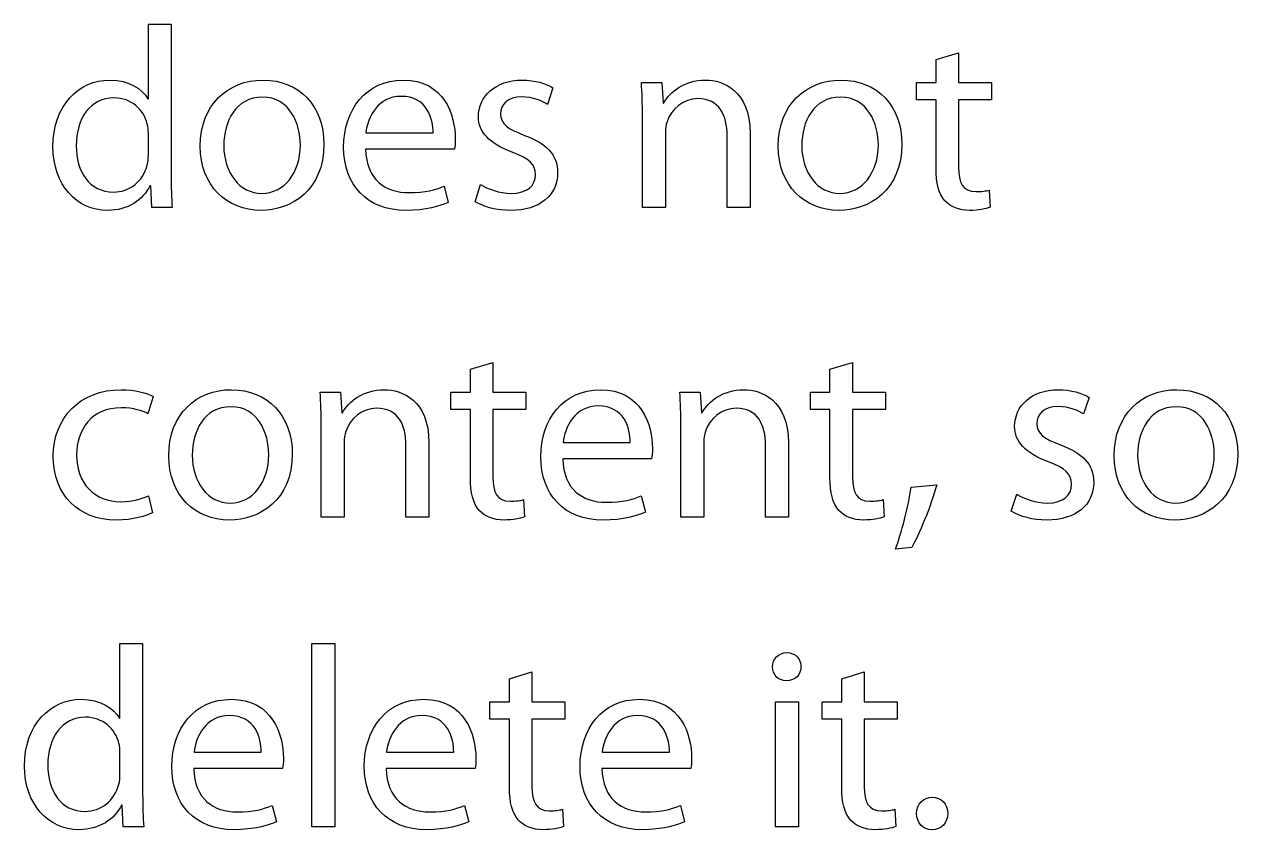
# Model space of a CAD drawing. Extents: x 0 to 808, y 79 to 394.
# Drawn here: x 786.77 to 805.4, y 241.46 to 253.83 of the extents above; entities that cross this region are included whole.
import ezdxf

# ---------------------------------------------------------------- set-up
doc = ezdxf.new("R2010")
doc.units = 0
doc.layers.add('Design_Template', color=7, linetype='CONTINUOUS')

msp = doc.modelspace()

# ---------------------------------------------------------------- linework, layer by layer
at = {"layer": 'Design_Template', "color": 7}
for points in [[(788.66521, 252.680193), (788.673231, 252.680193), (788.673231, 253.825784), (789.022447, 253.825784), (789.022447, 253.825501)], [(789.022447, 253.825501), (789.022447, 251.506585)], [(800.768585, 251.618088), (800.768585, 252.664345), (800.467498, 252.664345), (800.467498, 252.929801), (800.768585, 252.929801), (800.768585, 253.286666), (801.11379, 253.389395), (801.11379, 253.389395)], [(801.11379, 253.389395), (801.11379, 252.929518), (801.619422, 252.929518), (801.619422, 252.664062), (801.11379, 252.664062), (801.11379, 251.629691)], [(796.244251, 252.929518), (796.557657, 252.929518), (796.577424, 252.612556), (796.585445, 252.612556)], [(794.885489, 252.849994), (794.801265, 252.596425)], [(796.613806, 252.164281), (796.613806, 251.010766), (796.260866, 251.010766), (796.260866, 252.410209), (796.26058, 252.410209)], [(788.673518, 251.815906), (788.673518, 252.148716), (788.673231, 252.148716)], [(792.013555, 252.156357), (793.044873, 252.156357), (793.044873, 252.156357)], [(797.91384, 252.152678), (797.91384, 251.011049), (797.5609, 251.011049), (797.5609, 252.116737)], [(789.831459, 251.96618), (789.831459, 251.96618)], [(791.368695, 251.986273), (791.368695, 251.986273)], [(798.707382, 251.96618), (798.707382, 251.96618)], [(800.244045, 251.986273), (800.244045, 251.986273)], [(793.374036, 251.906749), (792.009545, 251.906749), (792.009545, 251.906749)], [(789.03849, 251.011049), (788.72537, 251.011049), (788.709041, 251.344142), (788.697295, 251.344142)], [(793.213322, 251.339897), (793.277779, 251.090007)], [(793.689733, 251.101893), (793.773958, 251.363669), (793.773958, 251.363669)], [(801.583326, 251.28075), (801.599369, 251.015294)], [(793.617828, 246.863659), (793.617828, 247.909917), (793.31674, 247.909917), (793.31674, 248.175372), (793.617828, 248.175372), (793.617828, 248.532237), (793.963033, 248.634967), (793.963033, 248.634967)], [(793.963033, 248.634967), (793.963033, 248.175089), (794.468665, 248.175089), (794.468665, 247.909634), (793.963033, 247.909634), (793.963033, 246.875262)], [(799.140535, 246.863659), (799.140535, 247.909917), (798.839448, 247.909917), (798.839448, 248.175372), (799.140535, 248.175372), (799.140535, 248.532237), (799.48574, 248.634967), (799.48574, 248.634967)], [(799.48574, 248.634967), (799.48574, 248.175089), (799.991372, 248.175089), (799.991372, 247.909634), (799.48574, 247.909634), (799.48574, 246.875262)], [(788.74571, 248.111697), (788.665783, 247.846241)], [(791.3114, 248.175089), (791.624806, 248.175089), (791.644573, 247.858127), (791.652594, 247.858127)], [(796.833821, 248.175089), (797.147227, 248.175089), (797.166994, 247.858127), (797.175015, 247.858127)], [(803.119417, 248.095566), (803.035193, 247.841996)], [(791.680955, 247.410136), (791.680955, 246.256621), (791.328015, 246.256621), (791.328015, 247.655781), (791.327729, 247.655781)], [(797.203376, 247.410136), (797.203376, 246.256621), (796.850436, 246.256621), (796.850436, 247.655781), (796.85015, 247.655781)], [(792.980989, 247.398249), (792.980989, 246.256621), (792.628049, 246.256621), (792.628049, 247.362591)], [(795.041619, 247.401928), (796.072937, 247.401928), (796.072937, 247.401928)], [(798.50341, 247.398249), (798.50341, 246.256621), (798.15047, 246.256621), (798.15047, 247.362591)], [(789.346453, 247.211751), (789.346453, 247.211751)], [(790.883403, 247.231844), (790.883403, 247.231844)], [(796.4021, 247.152321), (795.037609, 247.152321), (795.037609, 247.152321)], [(803.865117, 247.211751), (803.865117, 247.211751)], [(805.402067, 247.231844), (805.402067, 247.231844)], [(800.38757, 246.716215), (800.780904, 246.755836)], [(788.677528, 246.585752), (788.737689, 246.323975), (788.737689, 246.323975)], [(796.241386, 246.585469), (796.305843, 246.335578)], [(801.923661, 246.347747), (802.007886, 246.609524), (802.007886, 246.609524)], [(794.432569, 246.526321), (794.448612, 246.260866)], [(799.955276, 246.526321), (799.971319, 246.260866)], [(800.395878, 245.792781), (800.14693, 245.764764), (800.14693, 245.764764)], [(788.228332, 243.171336), (788.236353, 243.171336), (788.236353, 244.316927), (788.585569, 244.316927), (788.585569, 244.316644)], [(788.585569, 244.316644), (788.585569, 241.997728)], [(791.183058, 244.316644), (791.536284, 244.316644), (791.536284, 241.502192), (791.183058, 241.502192), (791.183058, 244.316644), (791.183058, 244.316644)], [(798.695063, 243.959779), (798.695063, 243.959779)], [(794.219143, 242.109231), (794.219143, 243.155488), (793.918056, 243.155488), (793.918056, 243.420944), (794.219143, 243.420944), (794.219143, 243.777809), (794.564062, 243.880538), (794.564062, 243.880538)], [(794.564062, 243.880538), (794.564062, 243.420661), (795.069981, 243.420661), (795.069981, 243.155205), (794.564062, 243.155205), (794.564062, 242.120834)], [(799.320443, 242.109231), (799.320443, 243.155488), (799.019355, 243.155488), (799.019355, 243.420944), (799.320443, 243.420944), (799.320443, 243.777809), (799.665648, 243.880538), (799.665648, 243.880538)], [(799.665648, 243.880538), (799.665648, 243.420661), (800.17128, 243.420661), (800.17128, 243.155205), (799.665648, 243.155205), (799.665648, 242.120834)], [(798.30173, 241.502192), (798.30173, 243.420661), (798.654956, 243.420661), (798.654956, 241.502192), (798.30173, 241.502192), (798.30173, 241.502192)], [(788.23664, 242.307049), (788.23664, 242.639859), (788.236353, 242.639859)], [(789.374241, 242.647783), (790.405559, 242.647783), (790.405559, 242.647783)], [(792.330399, 242.647783), (793.361717, 242.647783), (793.361717, 242.647783)], [(795.642935, 242.647783), (796.674253, 242.647783), (796.674253, 242.647783)], [(790.735008, 242.398176), (789.370517, 242.398176), (789.370517, 242.398176)], [(793.690593, 242.398176), (792.326102, 242.398176), (792.326102, 242.398176)], [(797.003702, 242.398176), (795.638924, 242.398176), (795.638924, 242.398176)], [(788.601612, 241.502192), (788.288492, 241.502192), (788.272163, 241.835285), (788.260418, 241.835285)], [(790.574294, 241.831323), (790.638465, 241.581433)], [(793.529879, 241.831323), (793.594337, 241.581433)], [(795.033885, 241.771893), (795.049927, 241.506437)], [(796.842988, 241.831323), (796.907159, 241.581433)], [(800.135184, 241.771893), (800.151227, 241.506437)], [(800.471508, 241.708217), (800.471508, 241.708217)]]:
    msp.add_lwpolyline(points, dxfattribs=at)
for points in [[(787.208473, 251.942691), (787.204463, 252.580859), (787.609541, 252.969421), (788.079077, 252.969421)], [(788.079077, 252.969421), (788.380165, 252.969421), (788.576975, 252.83075), (788.66521, 252.680193)], [(789.470784, 251.954294), (789.470784, 252.592463), (789.899927, 252.969138), (790.433634, 252.969138)], [(790.433634, 252.969138), (790.991405, 252.969138), (791.368695, 252.56869), (791.368695, 251.986273)], [(791.672361, 251.938163), (791.672361, 252.517184), (792.017566, 252.969138), (792.583359, 252.969138)], [(792.583359, 252.969138), (793.22163, 252.969138), (793.386068, 252.421812), (793.386068, 252.069192)], [(793.741872, 252.405964), (793.741872, 252.715285), (793.998556, 252.968855), (794.411942, 252.968855)], [(794.411942, 252.968855), (794.609039, 252.968855), (794.781212, 252.917065), (794.885489, 252.849994)], [(796.26058, 252.410209), (796.26058, 252.612556), (796.256569, 252.771037), (796.244251, 252.929518)], [(796.585445, 252.612556), (796.681701, 252.790847), (796.906586, 252.969421), (797.22744, 252.969421)], [(797.22744, 252.969421), (797.496156, 252.969421), (797.91384, 252.810657), (797.91384, 252.152678)], [(798.345847, 251.954294), (798.345847, 252.592463), (798.775563, 252.969138), (799.308984, 252.969138)], [(799.308984, 252.969138), (799.867041, 252.969138), (800.244045, 252.56869), (800.244045, 251.986273)], [(788.147259, 252.695758), (787.782287, 252.695758), (787.565424, 252.378796), (787.565424, 251.958539)], [(788.656902, 252.295311), (788.604763, 252.513505), (788.41225, 252.695758), (788.147259, 252.695758)], [(790.425899, 252.707644), (790.012226, 252.707361), (789.831459, 252.327007), (789.831459, 251.96618)], [(791.007447, 251.974387), (791.007447, 252.299273), (790.84301, 252.707644), (790.425899, 252.707644)], [(792.555284, 252.719247), (792.194036, 252.719247), (792.04163, 252.39804), (792.013555, 252.156357)], [(793.044873, 252.156357), (793.048884, 252.374551), (792.952628, 252.719247), (792.555284, 252.719247)], [(794.403921, 252.71104), (794.195079, 252.71104), (794.08278, 252.592179), (794.08278, 252.449547)], [(794.801265, 252.596425), (794.725062, 252.643969), (794.584688, 252.71104), (794.403921, 252.71104)], [(797.111417, 252.683589), (796.882808, 252.683589), (796.702041, 252.521146), (796.63787, 252.326724)], [(797.5609, 252.116737), (797.5609, 252.426058), (797.44459, 252.683589), (797.111417, 252.683589)], [(799.301249, 252.707644), (798.887862, 252.707361), (798.707382, 252.327007), (798.707382, 251.96618)], [(799.883084, 251.974387), (799.883084, 252.299273), (799.718646, 252.707644), (799.301249, 252.707644)], [(794.259823, 251.862884), (793.906883, 251.989669), (793.741872, 252.175884), (793.741872, 252.405964)], [(794.08278, 252.449547), (794.08278, 252.290783), (794.195366, 252.219749), (794.448039, 252.120416)], [(796.63787, 252.326724), (796.621828, 252.283142), (796.613806, 252.223711), (796.613806, 252.164281)], [(788.673231, 252.148716), (788.673231, 252.192015), (788.668934, 252.251728), (788.656902, 252.295311)], [(788.043268, 250.967467), (787.573732, 250.967467), (787.208473, 251.35999), (787.208473, 251.942691)], [(787.565424, 251.958539), (787.565424, 251.569977), (787.76252, 251.249053), (788.139524, 251.249053)], [(790.401835, 250.967184), (789.879873, 250.967184), (789.470784, 251.347821), (789.470784, 251.954294)], [(789.831459, 251.96618), (789.831459, 251.545922), (790.072386, 251.22896), (790.417304, 251.22896)], [(791.368695, 251.986273), (791.368695, 251.276505), (790.867074, 250.967184), (790.401835, 250.967184)], [(790.417304, 251.22896), (790.754775, 251.22896), (791.007447, 251.54196), (791.007447, 251.974387)], [(793.386068, 252.069192), (793.386068, 251.997876), (793.38177, 251.946087), (793.374036, 251.906749)], [(794.448039, 252.120416), (794.780925, 251.997593), (794.957682, 251.831188), (794.957682, 251.545639)], [(799.276898, 250.967184), (798.75551, 250.967184), (798.345847, 251.347821), (798.345847, 251.954294)], [(798.707382, 251.96618), (798.707382, 251.545922), (798.948023, 251.22896), (799.293228, 251.22896)], [(800.244045, 251.986273), (800.244045, 251.276505), (799.742424, 250.967184), (799.276898, 250.967184)], [(799.293228, 251.22896), (799.630125, 251.22896), (799.883084, 251.54196), (799.883084, 251.974387)], [(788.657188, 251.665349), (788.669221, 251.712893), (788.673518, 251.760438), (788.673518, 251.815906)], [(792.627476, 250.966901), (792.029312, 250.966901), (791.672361, 251.359424), (791.672361, 251.938163)], [(792.009545, 251.906749), (792.017566, 251.434986), (792.318654, 251.240563), (792.675604, 251.240563)], [(794.616774, 251.514226), (794.616774, 251.680631), (794.516507, 251.767796), (794.259823, 251.862884)], [(788.139524, 251.249053), (788.376154, 251.249053), (788.592731, 251.407534), (788.657188, 251.665349)], [(800.905235, 251.114628), (800.808978, 251.221602), (800.768585, 251.391969), (800.768585, 251.618088)], [(801.11379, 251.629691), (801.11379, 251.391686), (801.181972, 251.256978), (801.378495, 251.256978)], [(789.022447, 251.506585), (789.022447, 251.335935), (789.030182, 251.141796), (789.03849, 251.011049)], [(794.957682, 251.545639), (794.957682, 251.204905), (794.688679, 250.966901), (794.235473, 250.966901)], [(794.243494, 251.228677), (794.496453, 251.228677), (794.616774, 251.351783), (794.616774, 251.514226)], [(788.697295, 251.344142), (788.592731, 251.12991), (788.359825, 250.967467), (788.043268, 250.967467)], [(792.675604, 251.240563), (792.928564, 251.240563), (793.08498, 251.284146), (793.213322, 251.339897)], [(793.773958, 251.363669), (793.882246, 251.299994), (794.066737, 251.228677), (794.243494, 251.228677)], [(801.378495, 251.256978), (801.474751, 251.256978), (801.531187, 251.264902), (801.583326, 251.28075)], [(793.277779, 251.090007), (793.153162, 251.034538), (792.936585, 250.966901), (792.627476, 250.966901)], [(794.235473, 250.966901), (794.022906, 250.966901), (793.82581, 251.022369), (793.689733, 251.101893)], [(801.286249, 250.96775), (801.121812, 250.96775), (800.989459, 251.023218), (800.905235, 251.114628)], [(801.599369, 251.015294), (801.531474, 250.991522), (801.422899, 250.96775), (801.286249, 250.96775)], [(787.21277, 247.191941), (787.21277, 247.782566), (787.622146, 248.214709), (788.25612, 248.214709)], [(788.25612, 248.214709), (788.464962, 248.214709), (788.649454, 248.16292), (788.74571, 248.111697)], [(788.985491, 247.199865), (788.985491, 247.838034), (789.414634, 248.214709), (789.948341, 248.214709)], [(789.948341, 248.214709), (790.506399, 248.214709), (790.883403, 247.814262), (790.883403, 247.231844)], [(791.652594, 247.858127), (791.74885, 248.036418), (791.973735, 248.214992), (792.294589, 248.214992)], [(792.294589, 248.214992), (792.563305, 248.214992), (792.980989, 248.056228), (792.980989, 247.398249)], [(794.700425, 247.183734), (794.700425, 247.762756), (795.04563, 248.214709), (795.611423, 248.214709)], [(795.611423, 248.214709), (796.249694, 248.214709), (796.414132, 247.667384), (796.414132, 247.314764)], [(797.175015, 247.858127), (797.271271, 248.036418), (797.496156, 248.214992), (797.817011, 248.214992)], [(797.817011, 248.214992), (798.085726, 248.214992), (798.50341, 248.056228), (798.50341, 247.398249)], [(801.9758, 247.651819), (801.9758, 247.96114), (802.232484, 248.214709), (802.64587, 248.214709)], [(802.64587, 248.214709), (802.842967, 248.214709), (803.015139, 248.16292), (803.119417, 248.095566)], [(803.503869, 247.199865), (803.503869, 247.838034), (803.933299, 248.214709), (804.467006, 248.214709)], [(804.467006, 248.214709), (805.024777, 248.214709), (805.402067, 247.814262), (805.402067, 247.231844)], [(791.327729, 247.655781), (791.327729, 247.858127), (791.323718, 248.016608), (791.3114, 248.175089)], [(796.85015, 247.655781), (796.85015, 247.858127), (796.846139, 248.016608), (796.833821, 248.175089)], [(788.25612, 247.937368), (787.810648, 247.937368), (787.570007, 247.608237), (787.570007, 247.212034)], [(788.665783, 247.846241), (788.581272, 247.889823), (788.44892, 247.937368), (788.25612, 247.937368)], [(789.940893, 247.953216), (789.52722, 247.953216), (789.346453, 247.572578), (789.346453, 247.211751)], [(790.522442, 247.219958), (790.522442, 247.544844), (790.358004, 247.953216), (789.940893, 247.953216)], [(792.178566, 247.929444), (791.949957, 247.929444), (791.76919, 247.767001), (791.705019, 247.572578)], [(792.628049, 247.362591), (792.628049, 247.671912), (792.511739, 247.929444), (792.178566, 247.929444)], [(795.583348, 247.964819), (795.2221, 247.964819), (795.069694, 247.643612), (795.041619, 247.401928)], [(796.072937, 247.401928), (796.076948, 247.620123), (795.980692, 247.964819), (795.583348, 247.964819)], [(797.700987, 247.929444), (797.472378, 247.929444), (797.291611, 247.767001), (797.22744, 247.572578)], [(798.15047, 247.362591), (798.15047, 247.671912), (798.03416, 247.929444), (797.700987, 247.929444)], [(802.637849, 247.956895), (802.429007, 247.956895), (802.316708, 247.838034), (802.316708, 247.695401)], [(803.035193, 247.841996), (802.95899, 247.889823), (802.818616, 247.956895), (802.637849, 247.956895)], [(804.459271, 247.953216), (804.045884, 247.953216), (803.865117, 247.572578), (803.865117, 247.211751)], [(805.04082, 247.219958), (805.04082, 247.544844), (804.876382, 247.953216), (804.459271, 247.953216)], [(802.316708, 247.695401), (802.316708, 247.536637), (802.429293, 247.465604), (802.681966, 247.36627)], [(791.705019, 247.572578), (791.688977, 247.528996), (791.680955, 247.469566), (791.680955, 247.410136)], [(797.22744, 247.572578), (797.211398, 247.528996), (797.203376, 247.469566), (797.203376, 247.410136)], [(802.493751, 247.108739), (802.140811, 247.235523), (801.9758, 247.421739), (801.9758, 247.651819)], [(796.414132, 247.314764), (796.414132, 247.243448), (796.409835, 247.191658), (796.4021, 247.152321)], [(802.681966, 247.36627), (803.014853, 247.243448), (803.191609, 247.077043), (803.191609, 246.791494)], [(788.179917, 246.212755), (787.594072, 246.212755), (787.21277, 246.605279), (787.21277, 247.191941)], [(787.570007, 247.212034), (787.570007, 246.768005), (787.858777, 246.494625), (788.244375, 246.494625)], [(789.916542, 246.212755), (789.394581, 246.212755), (788.985491, 246.593393), (788.985491, 247.199865)], [(789.346453, 247.211751), (789.346453, 246.791494), (789.58738, 246.474532), (789.932298, 246.474532)], [(790.883403, 247.231844), (790.883403, 246.522076), (790.381781, 246.212755), (789.916542, 246.212755)], [(789.932298, 246.474532), (790.269769, 246.474532), (790.522442, 246.787532), (790.522442, 247.219958)], [(795.65554, 246.212472), (795.057376, 246.212472), (794.700425, 246.604996), (794.700425, 247.183734)], [(795.037609, 247.152321), (795.04563, 246.680557), (795.346718, 246.486135), (795.703668, 246.486135)], [(802.850701, 246.760081), (802.850701, 246.926486), (802.750434, 247.01365), (802.493751, 247.108739)], [(804.43492, 246.212755), (803.913245, 246.212755), (803.503869, 246.593393), (803.503869, 247.199865)], [(803.865117, 247.211751), (803.865117, 246.791494), (804.105758, 246.474532), (804.450963, 246.474532)], [(805.402067, 247.231844), (805.402067, 246.522076), (804.900159, 246.212755), (804.43492, 246.212755)], [(804.450963, 246.474532), (804.788147, 246.474532), (805.04082, 246.787532), (805.04082, 247.219958)], [(793.754477, 246.360199), (793.658221, 246.467174), (793.617828, 246.637541), (793.617828, 246.863659)], [(793.963033, 246.875262), (793.963033, 246.637258), (794.031214, 246.502549), (794.227738, 246.502549)], [(799.277185, 246.360199), (799.180928, 246.467174), (799.140535, 246.637541), (799.140535, 246.863659)], [(799.48574, 246.875262), (799.48574, 246.637258), (799.553922, 246.502549), (799.750445, 246.502549)], [(800.780904, 246.755836), (800.684647, 246.419064), (800.508177, 245.978996), (800.395878, 245.792781)], [(803.191609, 246.791494), (803.191609, 246.45076), (802.922607, 246.212755), (802.4694, 246.212755)], [(802.477422, 246.474532), (802.730381, 246.474532), (802.850701, 246.597638), (802.850701, 246.760081)], [(788.244375, 246.494625), (788.444622, 246.494625), (788.577261, 246.542169), (788.677528, 246.585752)], [(795.703668, 246.486135), (795.956628, 246.486135), (796.113044, 246.529717), (796.241386, 246.585469)], [(800.14693, 245.764764), (800.235451, 246.002768), (800.343739, 246.426988), (800.38757, 246.716215)], [(802.007886, 246.609524), (802.116174, 246.545848), (802.300665, 246.474532), (802.477422, 246.474532)], [(794.135492, 246.213321), (793.971054, 246.213321), (793.838702, 246.26879), (793.754477, 246.360199)], [(794.227738, 246.502549), (794.323994, 246.502549), (794.38043, 246.510473), (794.432569, 246.526321)], [(799.6582, 246.213321), (799.493762, 246.213321), (799.361409, 246.26879), (799.277185, 246.360199)], [(799.750445, 246.502549), (799.846701, 246.502549), (799.903138, 246.510473), (799.955276, 246.526321)], [(788.737689, 246.323975), (788.645443, 246.280393), (788.440612, 246.212755), (788.179917, 246.212755)], [(794.448612, 246.260866), (794.380716, 246.237094), (794.272142, 246.213321), (794.135492, 246.213321)], [(796.305843, 246.335578), (796.181226, 246.28011), (795.964649, 246.212472), (795.65554, 246.212472)], [(799.971319, 246.260866), (799.903424, 246.237094), (799.794849, 246.213321), (799.6582, 246.213321)], [(802.4694, 246.212755), (802.256834, 246.212755), (802.059738, 246.268224), (801.923661, 246.347747)], [(798.257899, 243.959779), (798.257899, 244.07864), (798.346134, 244.177973), (798.478773, 244.177973)], [(798.478773, 244.177973), (798.606542, 244.177973), (798.695063, 244.082885), (798.695063, 243.959779)], [(798.470465, 243.74583), (798.342123, 243.74583), (798.257899, 243.840918), (798.257899, 243.959779)], [(798.695063, 243.959779), (798.695063, 243.840918), (798.610839, 243.74583), (798.470465, 243.74583)], [(786.771596, 242.433834), (786.767585, 243.072003), (787.172664, 243.460564), (787.6422, 243.460564)], [(787.6422, 243.460564), (787.943287, 243.460564), (788.140097, 243.321893), (788.228332, 243.171336)], [(789.033333, 242.429589), (789.033333, 243.00861), (789.378252, 243.460564), (789.944331, 243.460564)], [(789.944331, 243.460564), (790.582602, 243.460564), (790.74704, 242.913239), (790.74704, 242.560619)], [(791.988918, 242.429589), (791.988918, 243.00861), (792.334123, 243.460564), (792.899916, 243.460564)], [(792.899916, 243.460564), (793.538187, 243.460564), (793.702625, 242.913239), (793.702625, 242.560619)], [(795.302027, 242.429589), (795.302027, 243.00861), (795.646946, 243.460564), (796.213025, 243.460564)], [(796.213025, 243.460564), (796.851009, 243.460564), (797.015447, 242.913239), (797.015447, 242.560619)], [(787.710381, 243.186901), (787.345409, 243.186901), (787.128546, 242.869939), (787.128546, 242.449682)], [(788.220024, 242.786454), (788.167885, 243.004648), (787.975373, 243.186901), (787.710381, 243.186901)], [(789.915969, 243.210673), (789.555008, 243.210673), (789.402316, 242.889466), (789.374241, 242.647783)], [(790.405559, 242.647783), (790.409856, 242.865977), (790.313313, 243.210673), (789.915969, 243.210673)], [(792.872128, 243.210673), (792.51088, 243.210673), (792.358474, 242.889466), (792.330399, 242.647783)], [(793.361717, 242.647783), (793.365728, 242.865977), (793.269471, 243.210673), (792.872128, 243.210673)], [(796.184663, 243.210673), (795.823416, 243.210673), (795.67101, 242.889466), (795.642935, 242.647783)], [(796.674253, 242.647783), (796.67855, 242.865977), (796.582007, 243.210673), (796.184663, 243.210673)], [(788.236353, 242.639859), (788.236353, 242.683158), (788.232056, 242.742872), (788.220024, 242.786454)], [(787.128546, 242.449682), (787.128546, 242.061121), (787.325642, 241.740197), (787.702646, 241.740197)], [(790.74704, 242.560619), (790.74704, 242.489302), (790.743029, 242.437513), (790.735008, 242.398176)], [(793.702625, 242.560619), (793.702625, 242.489302), (793.698328, 242.437513), (793.690593, 242.398176)], [(797.015447, 242.560619), (797.015447, 242.489302), (797.011437, 242.437513), (797.003702, 242.398176)], [(787.60639, 241.45861), (787.136854, 241.45861), (786.771596, 241.851133), (786.771596, 242.433834)], [(788.220311, 242.156492), (788.232343, 242.204036), (788.23664, 242.251581), (788.23664, 242.307049)], [(789.988448, 241.458327), (789.39057, 241.458327), (789.033333, 241.85085), (789.033333, 242.429589)], [(789.370517, 242.398176), (789.378252, 241.926412), (789.679339, 241.73199), (790.036576, 241.73199)], [(792.944033, 241.458327), (792.345869, 241.458327), (791.988918, 241.85085), (791.988918, 242.429589)], [(792.326102, 242.398176), (792.334123, 241.926412), (792.635211, 241.73199), (792.992161, 241.73199)], [(796.257142, 241.458327), (795.658978, 241.458327), (795.302027, 241.85085), (795.302027, 242.429589)], [(795.638924, 242.398176), (795.646946, 241.926412), (795.948033, 241.73199), (796.30527, 241.73199)], [(787.702646, 241.740197), (787.939277, 241.740197), (788.155853, 241.898678), (788.220311, 242.156492)], [(794.355506, 241.605771), (794.25925, 241.712745), (794.219143, 241.883112), (794.219143, 242.109231)], [(794.564062, 242.120834), (794.564062, 241.882829), (794.632243, 241.748121), (794.829053, 241.748121)], [(799.457093, 241.605771), (799.360836, 241.712745), (799.320443, 241.883112), (799.320443, 242.109231)], [(799.665648, 242.120834), (799.665648, 241.882829), (799.733829, 241.748121), (799.930353, 241.748121)], [(788.585569, 241.997728), (788.585569, 241.827078), (788.593304, 241.632939), (788.601612, 241.502192)], [(800.471508, 241.708217), (800.471508, 241.85085), (800.571775, 241.958108), (800.712149, 241.958108)], [(800.712149, 241.958108), (800.852523, 241.958108), (800.949066, 241.855095), (800.949066, 241.708217)], [(788.260418, 241.835285), (788.155853, 241.621053), (787.922947, 241.45861), (787.60639, 241.45861)], [(790.036576, 241.73199), (790.289249, 241.73199), (790.445952, 241.775572), (790.574294, 241.831323)], [(792.992161, 241.73199), (793.245121, 241.73199), (793.401537, 241.775572), (793.529879, 241.831323)], [(794.829053, 241.748121), (794.925596, 241.748121), (794.981459, 241.756045), (795.033885, 241.771893)], [(796.30527, 241.73199), (796.557943, 241.73199), (796.71436, 241.775572), (796.842988, 241.831323)], [(799.930353, 241.748121), (800.026609, 241.748121), (800.083045, 241.756045), (800.135184, 241.771893)], [(800.704414, 241.458327), (800.567765, 241.458327), (800.471508, 241.565585), (800.471508, 241.708217)], [(800.949066, 241.708217), (800.949066, 241.565585), (800.852523, 241.458327), (800.704414, 241.458327)], [(790.638465, 241.581433), (790.514134, 241.525964), (790.297843, 241.458327), (789.988448, 241.458327)], [(793.594337, 241.581433), (793.469719, 241.525964), (793.253142, 241.458327), (792.944033, 241.458327)], [(794.737094, 241.458893), (794.57237, 241.458893), (794.440017, 241.514361), (794.355506, 241.605771)], [(795.049927, 241.506437), (794.981746, 241.482665), (794.873457, 241.458893), (794.737094, 241.458893)], [(796.907159, 241.581433), (796.782541, 241.525964), (796.566251, 241.458327), (796.257142, 241.458327)], [(799.838107, 241.458893), (799.673669, 241.458893), (799.541317, 241.514361), (799.457093, 241.605771)], [(800.151227, 241.506437), (800.083332, 241.482665), (799.974757, 241.458893), (799.838107, 241.458893)]]:
    msp.add_open_spline(points, degree=3, dxfattribs=at)

doc.saveas('drawing.dxf')
